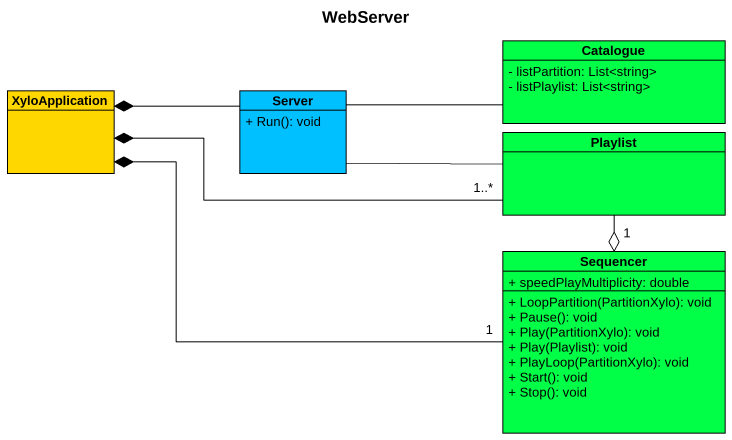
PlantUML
@startuml
title WebServer
hide circle
hide empty members
skinparam classAttributeIconSize 0
class Catalogue #00FF46 {
  - listPartition: List<string>
  - listPlaylist: List<string>
}
class XyloApplication #FFD700
class Server #00C0FF {
  + Run(): void
}
class Playlist #00FF46
class Sequencer #00FF46 {
  + speedPlayMultiplicity: double
  + LoopPartition(PartitionXylo): void
  + Pause(): void
  + Play(PartitionXylo): void
  + Play(Playlist): void
  + PlayLoop(PartitionXylo): void
  + Start(): void
  + Stop(): void
}
Server -right- Catalogue
Server -left-* XyloApplication
Playlist "1..*" -left-* XyloApplication
Playlist -left- Server
Playlist "1" --o Sequencer
Sequencer "1" -left-* XyloApplication
@enduml
